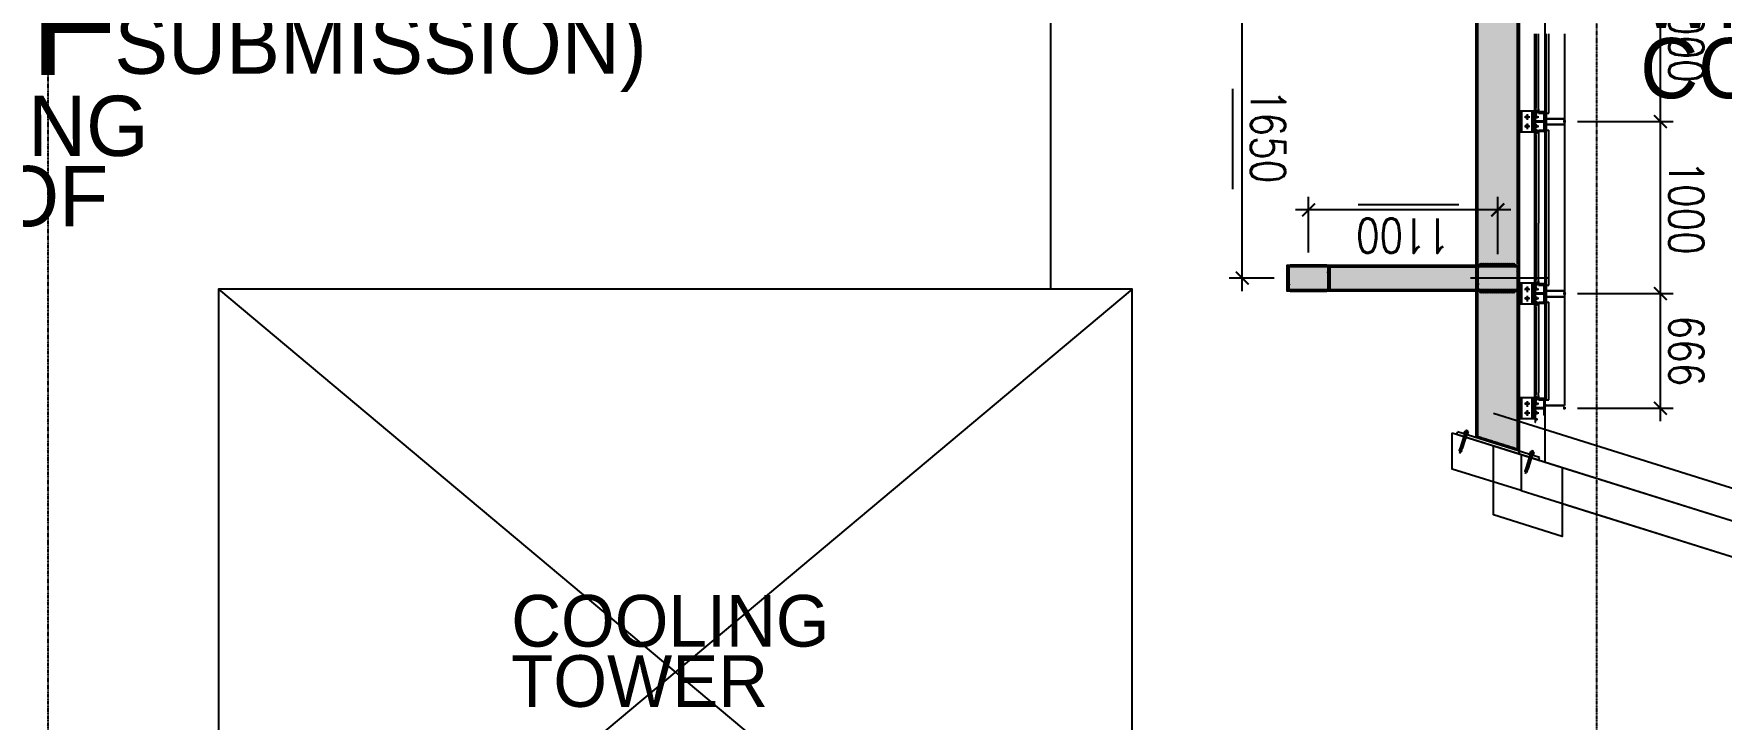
# Model space of a CAD drawing. Header units: millimetres. Extents: x 464 to 50148, y 310 to 56051.
# Drawn here: x 29175 to 38983, y 27210 to 31193 of the extents above; entities that cross this region are included whole.
import ezdxf

# ---------------------------------------------------------------- set-up
doc = ezdxf.new("R2010")
doc.units = ezdxf.units.MM
doc.linetypes.add('DASHDOT', pattern=[1, 0.5, -0.25, 0, -0.25])
doc.layers.get('0').update_dxf_attribs({"color": 8})
doc.layers.get('Defpoints').update_dxf_attribs({"color": 8})
for name, color, linetype in [('COL-10 Rev j', 8, 'Continuous'), ('COL-228 Rev j', 8, 'Continuous'), ('CON', 8, 'Continuous'), ('DIM', 8, 'Continuous'), ('DLN020__', 8, 'DASHDOT'), ('DLN040__', 8, 'Continuous'), ('DLN041__', 8, 'Continuous'), ('DLN220__', 8, 'Continuous'), ('DLN280__', 8, 'Continuous'), ('DLN314__', 8, 'Continuous'), ('DLN324__', 8, 'Continuous'), ('Hardware', 8, 'Continuous'), ('LOUVRE_MULLION', 8, 'Continuous'), ('STEEL', 8, 'Continuous'), ('USER', 8, 'Continuous')]:
    doc.layers.add(name, color=color, linetype=linetype)
doc.styles.add('SIMPLEX', font='SIMPLEX.shx', dxfattribs={"width": 0.8, "bigfont": 'chineset.shx'})
doc.styles.add('SWIS721LT750', font='swissl.ttf')
doc.dimstyles.new('HKDT-70', dxfattribs={"dimscale": 70, "dimtxt": 4, "dimasz": 1.5, "dimexe": 1.5, "dimexo": 1.5, "dimgap": 1, "dimtad": 1, "dimdec": 0, "dimlfac": 1, "dimdsep": 46, "dimtxsty": 'SIMPLEX', "dimblk": 'ARCHTICK', "dimcen": 1, "dimdle": 1.5, "dimclrd": 256, "dimclre": 256, "dimclrt": 256, "dimadec": 1, "dimazin": 3, "dimtfac": 1, "dimtdec": 0, "dimtix": 1, "dimtmove": 2, "dimatfit": 0, "dimfxl": 3, "dimlwd": -1, "dimlwe": -1, "dimarcsym": 0})

# ---------------------------------------------------------------- blocks, each defined once
blk = doc.blocks.new('_ArchTick')
at = {"color": 0, "linetype": 'ByBlock', "const_width": 0.15}
blk.add_lwpolyline([(-0.5, -0.5), (0.5, 0.5)], dxfattribs=at)
blk = doc.blocks.new('*D65')
at = {"layer": 'Defpoints', "color": 0, "linetype": 'ByBlock', "ltscale": 100, "transparency": 16777216}
for p in [(-1.4, 10666.3), (-558.1, 10000.1), (-1.4, 10000.1)]:
    blk.add_point(p, dxfattribs=at)
at = {"layer": 'DIM', "color": 6, "ltscale": 100, "transparency": 16777216}
for p, q in [((-558.1, 10741.3), (-558.1, 9925.1)), ((-76.4, 10666.3), (-633.1, 10666.3)), ((-76.4, 10000.1), (-633.1, 10000.1))]:
    blk.add_line(p, q, dxfattribs=at)
at = {"layer": 'DIM', "color": 6, "linetype": 'ByBlock', "ltscale": 100, "transparency": 16777216, "xscale": 75, "yscale": 75, "zscale": 75}
for p, rotation in [((-558.1, 10666.3), 90), ((-558.1, 10000.1), 270)]:
    blk.add_blockref('_ArchTick', p, dxfattribs=dict(at, rotation=rotation))
at = {"layer": 'DIM', "color": 4, "linetype": 'ByBlock', "ltscale": 100, "transparency": 16777216, "insert": (-708.1, 10333.2), "char_height": 200, "attachment_point": 5, "rotation": 90, "style": 'SIMPLEX'}
blk.add_mtext('666', dxfattribs=at)
blk = doc.blocks.new('250X150X10')
at = {"ltscale": 100}
h = blk.add_hatch(dxfattribs=at)
h.set_pattern_fill('ANSI32', color=256, scale=20, style=0)
h.set_pattern_definition([(45, (0, 0), (-5.30330086, 5.30330086), []), (45, (3.5355, 0), (-5.30330086, 5.30330086), [])])
h.paths.add_polyline_path([(-55896.1, -430690.8), (-55896.1, -430476.8, 0.315789), (-56010.1, -430476.8, 1), (-56046.1, -430476.8), (-56046.1, -430690.8, 0.315789), (-55932.1, -430690.8, 1)])
h.paths.add_polyline_path([(-56028.1, -430698.8), (-55914.1, -430698.8, 0.414214), (-55906.1, -430690.8), (-55906.1, -430476.8, 0.414214), (-55914.1, -430468.8), (-56028.1, -430468.8, 0.414214), (-56036.1, -430476.8), (-56036.1, -430690.8, 0.414214)], flags=16)
for points in [[(-56028.1, -430708.8), (-55914.1, -430708.8, 0.414214), (-55896.1, -430690.8), (-55896.1, -430476.8, 0.414214), (-55914.1, -430458.8), (-56028.1, -430458.8, 0.414214), (-56046.1, -430476.8), (-56046.1, -430690.8, 0.414214)], [(-56028.1, -430698.8), (-55914.1, -430698.8, 0.414214), (-55906.1, -430690.8), (-55906.1, -430476.8, 0.414214), (-55914.1, -430468.8), (-56028.1, -430468.8, 0.414214), (-56036.1, -430476.8), (-56036.1, -430690.8, 0.414214)]]:
    blk.add_lwpolyline(points, format="xyb", close=True)
blk = doc.blocks.new('cp')
at = {"layer": 'USER'}
h = blk.add_hatch(color=256, dxfattribs=at)
h.paths.add_polyline_path([(0, 0), (1, 0, 0.414214), (0, 1)])
h.paths.add_polyline_path([(0, 0), (-1, 0, 0.414214), (0, -1)])
for p, q in [((-2.5, 0), (2.5, 0)), ((0, -2.5), (0, 2.5))]:
    blk.add_line(p, q, dxfattribs=at)
blk.add_circle((0, 0), 1, dxfattribs=at)
blk = doc.blocks.new('hanfeng8')
for centre, start, end in [((-134175.9, -434457.1), 90, 270), ((-134175.9, -434465.1), 150, 270), ((-134175.9, -434473.1), 150, 270), ((-134175.9, -434481.1), 150, 270), ((-134175.9, -434489.1), 150, 270), ((-134175.9, -434497.1), 150, 270), ((-134025.9, -434457.1), 270, 90), ((-134025.9, -434465.1), 270, 30), ((-134025.9, -434473.1), 270, 30), ((-134025.9, -434481.1), 270, 30), ((-134025.9, -434489.1), 270, 30), ((-134025.9, -434497.1), 270, 30), ((-134175.9, -434505.1), 150, 270), ((-134175.9, -434513.1), 150, 270), ((-134175.9, -434521.1), 150, 270), ((-134175.9, -434529.1), 150, 270), ((-134175.9, -434537.1), 150, 270), ((-134175.9, -434545.1), 150, 270), ((-134175.9, -434553.1), 150, 270), ((-134175.9, -434561.1), 150, 270), ((-134175.9, -434569.1), 150, 270), ((-134175.9, -434577.1), 150, 270), ((-134175.9, -434585.1), 150, 270), ((-134175.9, -434593.1), 150, 270), ((-134025.9, -434505.1), 270, 30), ((-134025.9, -434513.1), 270, 30), ((-134025.9, -434521.1), 270, 30), ((-134025.9, -434529.1), 270, 30), ((-134025.9, -434537.1), 270, 30), ((-134025.9, -434545.1), 270, 30), ((-134025.9, -434553.1), 270, 30), ((-134025.9, -434561.1), 270, 30), ((-134025.9, -434569.1), 270, 30), ((-134025.9, -434577.1), 270, 30), ((-134025.9, -434585.1), 270, 30), ((-134025.9, -434593.1), 270, 30), ((-134175.9, -434601.1), 150, 270), ((-134175.9, -434609.1), 150, 270), ((-134175.9, -434617.1), 150, 270), ((-134175.9, -434625.1), 150, 270), ((-134175.9, -434633.1), 150, 270), ((-134175.9, -434641.1), 150, 270), ((-134175.9, -434649.1), 150, 270), ((-134025.9, -434601.1), 270, 30), ((-134025.9, -434609.1), 270, 30), ((-134025.9, -434617.1), 270, 30), ((-134025.9, -434625.1), 270, 30), ((-134025.9, -434633.1), 270, 30), ((-134025.9, -434641.1), 270, 30), ((-134025.9, -434649.1), 270, 30)]:
    blk.add_arc(centre, 8, start, end)
blk = doc.blocks.new('*D67')
at = {"layer": 'Defpoints', "color": 0, "linetype": 'ByBlock', "transparency": 16777216}
for p in [(1612.1, 9910.1), (1612.1, 8260.1), (1872.5, 8260.1)]:
    blk.add_point(p, dxfattribs=at)
at = {"layer": 'DIM', "color": 6, "transparency": 16777216}
for p, q in [((1687.1, 9910.1), (1947.5, 9910.1)), ((1872.5, 9985.1), (1872.5, 8185.1)), ((1687.1, 8260.1), (1947.5, 8260.1))]:
    blk.add_line(p, q, dxfattribs=at)
at = {"layer": 'DIM', "color": 6, "linetype": 'ByBlock', "transparency": 16777216, "xscale": 75, "yscale": 75, "zscale": 75}
for p, rotation in [((1872.5, 9910.1), 90), ((1872.5, 8260.1), 270)]:
    blk.add_blockref('_ArchTick', p, dxfattribs=dict(at, rotation=rotation))
at = {"layer": 'DIM', "color": 4, "linetype": 'ByBlock', "transparency": 16777216, "insert": (1722.5, 9085.1), "char_height": 200, "attachment_point": 5, "rotation": 90, "style": 'SIMPLEX'}
blk.add_mtext('1650', dxfattribs=at)
blk = doc.blocks.new('*D73')
at = {"layer": 'Defpoints', "color": 0, "linetype": 'ByBlock', "ltscale": 100, "transparency": 16777216}
for p in [(-1.4, 10000.1), (-558.1, 9000.1), (-1.4, 9000.1)]:
    blk.add_point(p, dxfattribs=at)
at = {"layer": 'DIM', "color": 6, "ltscale": 100, "transparency": 16777216}
for p, q in [((-558.1, 10075.1), (-558.1, 8925.1)), ((-76.4, 10000.1), (-633.1, 10000.1)), ((-76.4, 9000.1), (-633.1, 9000.1))]:
    blk.add_line(p, q, dxfattribs=at)
at = {"layer": 'DIM', "color": 6, "linetype": 'ByBlock', "ltscale": 100, "transparency": 16777216, "xscale": 75, "yscale": 75, "zscale": 75}
for p, rotation in [((-558.1, 10000.1), 90), ((-558.1, 9000.1), 270)]:
    blk.add_blockref('_ArchTick', p, dxfattribs=dict(at, rotation=rotation))
at = {"layer": 'DIM', "color": 4, "linetype": 'ByBlock', "ltscale": 100, "transparency": 16777216, "insert": (-708.1, 9500.1), "char_height": 200, "attachment_point": 5, "rotation": 90, "style": 'SIMPLEX'}
blk.add_mtext('1000', dxfattribs=at)
blk = doc.blocks.new('*D74')
at = {"layer": 'Defpoints', "color": 0, "linetype": 'ByBlock', "ltscale": 100, "transparency": 16777216}
for p in [(-1.4, 9000.1), (-558.1, 8000.1), (-1.4, 8000.1)]:
    blk.add_point(p, dxfattribs=at)
at = {"layer": 'DIM', "color": 6, "ltscale": 100, "transparency": 16777216}
for p, q in [((-558.1, 9075.1), (-558.1, 7925.1)), ((-76.4, 9000.1), (-633.1, 9000.1)), ((-76.4, 8000.1), (-633.1, 8000.1))]:
    blk.add_line(p, q, dxfattribs=at)
at = {"layer": 'DIM', "color": 6, "linetype": 'ByBlock', "ltscale": 100, "transparency": 16777216, "xscale": 75, "yscale": 75, "zscale": 75}
for p, rotation in [((-558.1, 9000.1), 90), ((-558.1, 8000.1), 270)]:
    blk.add_blockref('_ArchTick', p, dxfattribs=dict(at, rotation=rotation))
at = {"layer": 'DIM', "color": 4, "linetype": 'ByBlock', "ltscale": 100, "transparency": 16777216, "insert": (-708.1, 8500.1), "char_height": 200, "attachment_point": 5, "rotation": 90, "style": 'SIMPLEX'}
blk.add_mtext('1000', dxfattribs=at)
blk = doc.blocks.new('M12×125膨胀螺栓组件')
at = {"ltscale": 2.880968}
blk.add_line((-115.7, 0), (28.4, 0), dxfattribs=at)
for p, q in [((-102, -5.4), (-102, 5.4)), ((-100.9, 6.4), (-84, 5)), ((-84, 2.2), (-84, 6.4)), ((-84, 6.4), (-79.1, 6)), ((-84, 6), (-84, 5)), ((-84, 2.2), (-69, 1)), ((-79.1, 6), (0, 6)), ((-69, 1), (-54, 1)), ((-54, -1), (-54, 1)), ((0, 17.5), (0, -17.5)), ((3, 17.5), (0, 17.5)), ((3, -17.5), (3, 17.5)), ((3, -9.9), (3, 9.9)), ((3, 9.9), (5.5, 9.9)), ((3, 0), (5.5, 1.2)), ((3, -1.2), (5.5, 0)), ((5.5, 9.9), (5.5, -9.9)), ((5.5, 7.4), (5.5, -7.4)), ((6.7, 9.9), (16.5, 9.9)), ((6.7, 5), (16.5, 5)), ((17.7, 7.4), (17.7, -7.4)), ((17.7, 7.4), (17.7, -7.4)), ((17.8, 6), (17.7, 5.8)), ((17.8, 6), (18.9, -6)), ((17.8, 6), (18.9, 4.2)), ((19.8, 6), (18.9, 4.2)), ((18.9, 4.2), (19.1, 2.6)), ((19.8, 6), (21, -6)), ((19.8, 6), (21, 4.2)), ((21.7, 5.6), (21, 4.2)), ((21, 4.2), (21.1, 2.6)), ((21.7, 5.6), (23, 4.2)), ((21.9, 5.3), (22.8, -4.4)), ((23, 4.2), (23, -4.3)), ((-100.9, -6.4), (-84, -5)), ((-84, -2.3), (-69, -1)), ((-84, -2.3), (-84, -6.4)), ((-84, -6), (-84, -5)), ((-84, -6), (-84, -5)), ((-84, -6.4), (-79.1, -6)), ((-79.1, -6), (0, -6)), ((-69, -1), (-54, -1)), ((0, -17.5), (3, -17.5)), ((5.5, -9.9), (3, -9.9)), ((6.7, -5), (16.5, -5)), ((6.7, -9.9), (16.5, -9.9)), ((17.7, -3.1), (17.8, -4.3)), ((17.8, -4.3), (17.7, -4.5)), ((17.8, -4.3), (18.9, -6)), ((19.8, -4.3), (18.9, -6)), ((19.7, -2.6), (19.8, -4.3)), ((19.8, -4.3), (21, -6)), ((21.9, -4.3), (21, -6)), ((21.7, -2.6), (21.9, -4.3)), ((21.9, -4.3), (22.3, -4.9)), ((22.3, -4.9), (23, -4.3))]:
    blk.add_line(p, q)
at = {"ltscale": 0.932065}
blk.add_line((2.6, 0), (6, 0), dxfattribs=at)
at = {"ltscale": 0.1}
blk.add_line((2.9, 0), (18.6, 0), dxfattribs=at)
for centre, radius, start, end in [((-101, 5.4), 1, 85.23636, 180), ((8.7, 7.4), 3.24, 130, 230), ((16.7, 0), 11.2, 153.75146, 206.24854), ((14.5, 7.4), 3.24, 310, 50), ((6.5, 0), 11.2, 333.75146, 26.24854), ((-101, -5.4), 1, 180, 274.76364), ((8.7, -7.4), 3.24, 130, 230), ((14.5, -7.4), 3.24, 310, 50)]:
    blk.add_arc(centre, radius, start, end)
blk = doc.blocks.new('maijian')
at = {"layer": 'STEEL'}
for p, q in [((-117785.4, -422688.6), (-117724.5, -422192.3)), ((-117769.5, -422690.6), (-117708.6, -422194.3)), ((-117708.6, -422194.3), (-117724.5, -422192.3)), ((-117769.5, -422690.6), (-117785.4, -422688.6))]:
    blk.add_line(p, q, dxfattribs=at)
at = {"layer": 'Hardware'}
for p, rotation in [((-117730.6, -422242), 173.0073210223349), ((-117779.3, -422639), 173.0073210223362)]:
    blk.add_blockref('M12×125膨胀螺栓组件', p, dxfattribs=dict(at, rotation=rotation))
blk = doc.blocks.new('*D83')
at = {"layer": 'Defpoints', "color": 0, "linetype": 'ByBlock', "transparency": 16777216}
for p in [(387.1, 9845.1), (1487.1, 9835.1), (1487.1, 9513.4)]:
    blk.add_point(p, dxfattribs=at)
at = {"layer": 'DIM', "color": 6, "transparency": 16777216}
for p, q in [((387.1, 9770.1), (387.1, 9438.4)), ((1487.1, 9760.1), (1487.1, 9438.4)), ((312.1, 9513.4), (1562.1, 9513.4))]:
    blk.add_line(p, q, dxfattribs=at)
at = {"layer": 'DIM', "color": 6, "linetype": 'ByBlock', "transparency": 16777216, "xscale": 75, "yscale": 75, "zscale": 75, "rotation": 180}
blk.add_blockref('_ArchTick', (387.1, 9513.4), dxfattribs=at)
at = {"layer": 'DIM', "color": 6, "linetype": 'ByBlock', "transparency": 16777216, "xscale": 75, "yscale": 75, "zscale": 75}
blk.add_blockref('_ArchTick', (1487.1, 9513.4), dxfattribs=at)
at = {"layer": 'DIM', "color": 4, "linetype": 'ByBlock', "transparency": 16777216, "insert": (937.1, 9663.4), "char_height": 200, "attachment_point": 5, "style": 'SIMPLEX'}
blk.add_mtext('1100', dxfattribs=at)
blk = doc.blocks.new('A$C7E8B1C4A')
for p, q in [((262.1, 10915.4), (262.1, 9960)), ((512.1, 10836.9), (512.1, 9970)), ((262.1, 10726.3), (262.1, 10606.3)), ((262.1, 10060.1), (262.1, 9940.1)), ((96.1, 9910.1), (545.1, 9910.1)), ((262.1, 9840.1), (262.1, 8310.1)), ((512.1, 9850.1), (512.1, 8320.1)), ((262.1, 9060.1), (262.1, 8940.1))]:
    blk.add_line(p, q)
at = {"layer": 'CON'}
blk.add_line((262.1, 10915.4), (262.1, 10932.1), dxfattribs=at)
blk.add_lwpolyline([(1362.1, 9985.1), (1362.1, 9835.1), (512.1, 9835.1), (512.1, 9985.1)], close=True, dxfattribs=at)
for centre, end in [((275.5, 10911.2), 282.58203), ((283.1, 10908.8), 282.58203), ((290.7, 10906.4), 282.58203), ((298.4, 10904), 282.58203), ((306, 10901.6), 282.58203), ((313.6, 10899.2), 282.58203), ((321.3, 10896.8), 282.58203), ((328.9, 10894.4), 282.58203), ((336.5, 10892), 282.58203), ((344.2, 10889.6), 282.58203), ((351.8, 10887.2), 282.58203), ((359.4, 10884.8), 282.58203), ((367.1, 10882.4), 282.58203), ((374.7, 10880), 282.58203), ((382.3, 10877.6), 282.58203), ((390, 10875.2), 282.58203), ((397.6, 10872.9), 282.58203), ((405.2, 10870.5), 282.58203), ((412.9, 10868.1), 282.58203), ((420.5, 10865.7), 282.58203), ((428.1, 10863.3), 282.58203), ((435.8, 10860.9), 282.58203), ((443.4, 10858.5), 282.58203), ((451, 10856.1), 282.58203), ((458.7, 10853.7), 282.58203), ((466.3, 10851.3), 282.58203), ((473.9, 10848.9), 282.58203), ((481.6, 10846.5), 282.58203), ((489.2, 10844.1), 282.58203), ((496.8, 10841.7), 282.58203), ((504.5, 10839.3), 342.58203)]:
    blk.add_arc(centre, 8, 162.58203, end, dxfattribs=at)
at = {"layer": 'LOUVRE_MULLION'}
for p, q in [((272.1, 10912.2), (272.1, 9973.2)), ((502.1, 10840.1), (502.1, 9983.2)), ((190.9, 10693.2), (149.4, 10693.2)), ((157.3, 10696.2), (156.8, 10695.7)), ((160.6, 10695.7), (156.8, 10695.7)), ((156.8, 10695.7), (156.8, 10690.7)), ((157.3, 10696.2), (157.3, 10690.2)), ((160.6, 10696.2), (157.3, 10696.2)), ((160.6, 10689.1), (160.6, 10697.3)), ((160.9, 10698.7), (164.3, 10698.7)), ((164.3, 10696), (160.9, 10696)), ((166.6, 10700.7), (164.6, 10700.7)), ((164.6, 10700.7), (164.6, 10685.8)), ((166.6, 10683.7), (166.6, 10702.8)), ((166.6, 10702.8), (168.6, 10702.8)), ((168.6, 10702.8), (168.6, 10683.7)), ((168.6, 10702.8), (168.6, 10683.7)), ((262.1, 10726.3), (172.1, 10726.3)), ((172.1, 10726.3), (172.1, 10606.3)), ((178.1, 10726.3), (178.1, 10606.3)), ((178.1, 10683.7), (178.1, 10702.8)), ((180.2, 10702.8), (178.1, 10702.8)), ((180.2, 10702.8), (180.2, 10683.7)), ((183.9, 10698.7), (180.2, 10698.7)), ((183.9, 10696), (180.2, 10696)), ((184.2, 10697.4), (184.2, 10689.1)), ((187.1, 10726.3), (187.1, 10606.3)), ((230.9, 10693.2), (201, 10693.2)), ((217.1, 10678), (217.1, 10711)), ((247.1, 10726.3), (247.1, 10606.3)), ((256.1, 10726.3), (256.1, 10606.3)), ((-1.4, 9589.6), (-1.4, 10650.3)), ((106.1, 10650.3), (-1.4, 10650.3)), ((106.1, 10648.8), (-1.4, 10648.8)), ((90.6, 10616.9), (90.6, 10575.5)), ((151.1, 10616.9), (90.6, 10616.9)), ((106.1, 10616.9), (106.1, 10575.5)), ((190.9, 10639.3), (149.4, 10639.3)), ((151.1, 10594.8), (151.1, 10616.9)), ((151.1, 10594.8), (151.1, 10575.5)), ((160.6, 10690.7), (156.8, 10690.7)), ((156.8, 10690.7), (157.3, 10690.2)), ((156.8, 10641.8), (157.3, 10642.3)), ((156.8, 10636.8), (156.8, 10641.8)), ((160.6, 10641.8), (156.8, 10641.8)), ((160.6, 10636.8), (156.8, 10636.8)), ((157.3, 10636.3), (156.8, 10636.8)), ((160.6, 10690.2), (157.3, 10690.2)), ((157.3, 10636.3), (157.3, 10642.3)), ((160.6, 10642.3), (157.3, 10642.3)), ((160.6, 10636.3), (157.3, 10636.3)), ((160.6, 10643.5), (160.6, 10635.2)), ((164.3, 10690.5), (160.9, 10690.5)), ((160.9, 10687.7), (164.3, 10687.7)), ((160.9, 10644.8), (164.3, 10644.8)), ((164.3, 10642.1), (160.9, 10642.1)), ((164.3, 10636.5), (160.9, 10636.5)), ((160.9, 10633.8), (164.3, 10633.8)), ((166.6, 10685.8), (164.6, 10685.8)), ((164.6, 10631.8), (164.6, 10646.8)), ((166.6, 10646.8), (164.6, 10646.8)), ((166.6, 10631.8), (164.6, 10631.8)), ((166.6, 10683.7), (168.6, 10683.7)), ((166.6, 10648.9), (166.6, 10629.8)), ((166.6, 10648.9), (168.6, 10648.9)), ((166.6, 10629.8), (168.6, 10629.8)), ((168.6, 10629.8), (168.6, 10648.9)), ((168.6, 10629.8), (168.6, 10648.9)), ((172.1, 10606.3), (172.1, 10575.5)), ((172.1, 10606.3), (262.1, 10606.3)), ((180.2, 10683.7), (178.1, 10683.7)), ((178.1, 10648.9), (178.1, 10629.8)), ((180.2, 10648.9), (178.1, 10648.9)), ((180.2, 10629.8), (178.1, 10629.8)), ((183.9, 10690.5), (180.2, 10690.5)), ((183.9, 10687.7), (180.2, 10687.7)), ((180.2, 10629.8), (180.2, 10648.9)), ((183.9, 10644.8), (180.2, 10644.8)), ((183.9, 10642.1), (180.2, 10642.1)), ((183.9, 10636.5), (180.2, 10636.5)), ((183.9, 10633.8), (180.2, 10633.8)), ((184.2, 10635.2), (184.2, 10643.4)), ((230.9, 10639.3), (201, 10639.3)), ((217.1, 10624.1), (217.1, 10657.1)), ((90.6, 10575.5), (90.6, 10049.5)), ((106.1, 10575.5), (106.1, 10049.5)), ((151.1, 10049.5), (151.1, 10575.5)), ((163.1, 10590.3), (163.1, 10575.5)), ((163.1, 10575.5), (163.1, 10074.7)), ((170.5, 10587.3), (170.5, 10575.5)), ((170.5, 10575.5), (170.5, 9589.6)), ((172.1, 10575.5), (172.1, 9589.6)), ((106.1, 10017.7), (-1.4, 10017.7)), ((106.1, 10016.1), (-1.4, 10016.1)), ((151.1, 10049.5), (90.6, 10049.5)), ((106.1, 9950.7), (106.1, 10049.5)), ((190.9, 10027.1), (149.4, 10027.1)), ((157.3, 10030.1), (156.8, 10029.6)), ((160.6, 10029.6), (156.8, 10029.6)), ((156.8, 10029.6), (156.8, 10024.6)), ((160.6, 10024.6), (156.8, 10024.6)), ((156.8, 10024.6), (157.3, 10024.1)), ((157.3, 10030.1), (157.3, 10024.1)), ((160.6, 10030.1), (157.3, 10030.1)), ((160.6, 10024.1), (157.3, 10024.1)), ((160.6, 10022.9), (160.6, 10031.2)), ((160.9, 10032.6), (164.3, 10032.6)), ((164.3, 10029.9), (160.9, 10029.9)), ((164.3, 10024.3), (160.9, 10024.3)), ((160.9, 10021.6), (164.3, 10021.6)), ((166.6, 10034.6), (164.6, 10034.6)), ((164.6, 10034.6), (164.6, 10019.6)), ((166.6, 10019.6), (164.6, 10019.6)), ((166.6, 10017.6), (166.6, 10036.6)), ((166.6, 10036.6), (168.6, 10036.6)), ((166.6, 10017.6), (168.6, 10017.6)), ((168.6, 10036.6), (168.6, 10017.6)), ((168.6, 10036.6), (168.6, 10017.6)), ((262.1, 10060.1), (172.1, 10060.1)), ((172.1, 10060.1), (172.1, 9940.1)), ((178.1, 10060.1), (178.1, 9940.1)), ((178.1, 10017.6), (178.1, 10036.6)), ((180.2, 10036.6), (178.1, 10036.6)), ((180.2, 10017.6), (178.1, 10017.6)), ((180.2, 10036.6), (180.2, 10017.6)), ((183.9, 10032.6), (180.2, 10032.6)), ((183.9, 10029.9), (180.2, 10029.9)), ((183.9, 10024.3), (180.2, 10024.3)), ((183.9, 10021.6), (180.2, 10021.6)), ((184.2, 10031.3), (184.2, 10023)), ((187.1, 10060.1), (187.1, 9940.1)), ((230.9, 10027.1), (201, 10027.1)), ((217.1, 10011.9), (217.1, 10044.9)), ((247.1, 10060.1), (247.1, 9940.1)), ((256.1, 10060.1), (256.1, 9940.1)), ((106.1, 9984.1), (-1.4, 9984.1)), ((106.1, 9982.6), (-1.4, 9982.6)), ((90.6, 9950.7), (90.6, 9589.6)), ((151.1, 9950.7), (90.6, 9950.7)), ((106.1, 9950.7), (106.1, 9589.6)), ((190.9, 9973.2), (149.4, 9973.2)), ((151.1, 9928.6), (151.1, 9950.7)), ((151.1, 9928.6), (151.1, 9589.6)), ((156.8, 9975.7), (157.3, 9976.2)), ((156.8, 9970.7), (156.8, 9975.7)), ((160.6, 9975.7), (156.8, 9975.7)), ((160.6, 9970.7), (156.8, 9970.7)), ((157.3, 9970.2), (156.8, 9970.7)), ((157.3, 9970.2), (157.3, 9976.2)), ((160.6, 9976.2), (157.3, 9976.2)), ((160.6, 9970.2), (157.3, 9970.2)), ((160.6, 9977.3), (160.6, 9969.1)), ((160.9, 9978.7), (164.3, 9978.7)), ((164.3, 9975.9), (160.9, 9975.9)), ((164.3, 9970.4), (160.9, 9970.4)), ((160.9, 9967.7), (164.3, 9967.7)), ((163.1, 9924.2), (163.1, 9589.6)), ((164.6, 9965.7), (164.6, 9980.6)), ((166.6, 9980.6), (164.6, 9980.6)), ((166.6, 9965.7), (164.6, 9965.7)), ((166.6, 9982.7), (166.6, 9963.6)), ((166.6, 9982.7), (168.6, 9982.7)), ((166.6, 9963.6), (168.6, 9963.6)), ((168.6, 9963.6), (168.6, 9982.7)), ((168.6, 9963.6), (168.6, 9982.7)), ((172.1, 9940.1), (262.1, 9940.1)), ((178.1, 9982.7), (178.1, 9963.6)), ((180.2, 9982.7), (178.1, 9982.7)), ((180.2, 9963.6), (178.1, 9963.6)), ((180.2, 9963.6), (180.2, 9982.7)), ((183.9, 9978.7), (180.2, 9978.7)), ((183.9, 9975.9), (180.2, 9975.9)), ((183.9, 9970.4), (180.2, 9970.4)), ((183.9, 9967.7), (180.2, 9967.7)), ((184.2, 9969), (184.2, 9977.3)), ((230.9, 9973.2), (201, 9973.2)), ((217.1, 9958), (217.1, 9990.9)), ((272.1, 9827), (272.1, 8323.3)), ((502.1, 9837), (502.1, 8333.3)), ((-1.4, 8489.8), (-1.4, 9589.6)), ((90.6, 9589.6), (90.6, 9049.5)), ((106.1, 9589.6), (106.1, 9049.5)), ((151.1, 9049.5), (151.1, 9589.6)), ((163.1, 9589.6), (163.1, 9074.7)), ((170.5, 9589.6), (170.5, 8489.8)), ((172.1, 9589.6), (172.1, 8489.8)), ((151.1, 9049.5), (90.6, 9049.5)), ((106.1, 8950.7), (106.1, 9049.5)), ((190.9, 9027.1), (149.4, 9027.1)), ((157.3, 9030.1), (156.8, 9029.6)), ((160.6, 9029.6), (156.8, 9029.6)), ((156.8, 9029.6), (156.8, 9024.6)), ((160.6, 9024.6), (156.8, 9024.6)), ((156.8, 9024.6), (157.3, 9024.1)), ((157.3, 9030.1), (157.3, 9024.1)), ((160.6, 9030.1), (157.3, 9030.1)), ((160.6, 9024.1), (157.3, 9024.1)), ((160.6, 9022.9), (160.6, 9031.2)), ((160.9, 9032.6), (164.3, 9032.6)), ((164.3, 9029.9), (160.9, 9029.9)), ((164.3, 9024.3), (160.9, 9024.3)), ((166.6, 9034.6), (164.6, 9034.6)), ((164.6, 9034.6), (164.6, 9019.6)), ((166.6, 9017.6), (166.6, 9036.6)), ((166.6, 9036.6), (168.6, 9036.6)), ((168.6, 9036.6), (168.6, 9017.6)), ((168.6, 9036.6), (168.6, 9017.6)), ((262.1, 9060.1), (172.1, 9060.1)), ((172.1, 9060.1), (172.1, 8940.1)), ((178.1, 9060.1), (178.1, 8940.1)), ((178.1, 9017.6), (178.1, 9036.6)), ((180.2, 9036.6), (178.1, 9036.6)), ((180.2, 9036.6), (180.2, 9017.6)), ((183.9, 9032.6), (180.2, 9032.6)), ((183.9, 9029.9), (180.2, 9029.9)), ((183.9, 9024.3), (180.2, 9024.3)), ((184.2, 9031.3), (184.2, 9023)), ((187.1, 9060.1), (187.1, 8940.1)), ((230.9, 9027.1), (201, 9027.1)), ((217.1, 9011.9), (217.1, 9044.9)), ((247.1, 9060.1), (247.1, 8940.1)), ((256.1, 9060.1), (256.1, 8940.1)), ((106.1, 9017.7), (-1.4, 9017.7)), ((106.1, 9016.1), (-1.4, 9016.1)), ((106.1, 8984.1), (-1.4, 8984.1)), ((106.1, 8982.6), (-1.4, 8982.6)), ((90.6, 8950.7), (90.6, 8489.8)), ((151.1, 8950.7), (90.6, 8950.7)), ((106.1, 8950.7), (106.1, 8489.8)), ((190.9, 8973.2), (149.4, 8973.2)), ((151.1, 8928.6), (151.1, 8950.7)), ((151.1, 8928.6), (151.1, 8489.8)), ((156.8, 8975.7), (157.3, 8976.2)), ((156.8, 8970.7), (156.8, 8975.7)), ((160.6, 8975.7), (156.8, 8975.7)), ((160.6, 8970.7), (156.8, 8970.7)), ((157.3, 8970.2), (156.8, 8970.7)), ((157.3, 8970.2), (157.3, 8976.2)), ((160.6, 8976.2), (157.3, 8976.2)), ((160.6, 8970.2), (157.3, 8970.2)), ((160.6, 8977.3), (160.6, 8969.1)), ((160.9, 9021.6), (164.3, 9021.6)), ((160.9, 8978.7), (164.3, 8978.7)), ((164.3, 8975.9), (160.9, 8975.9)), ((164.3, 8970.4), (160.9, 8970.4)), ((160.9, 8967.7), (164.3, 8967.7)), ((166.6, 9019.6), (164.6, 9019.6)), ((164.6, 8965.7), (164.6, 8980.6)), ((166.6, 8980.6), (164.6, 8980.6)), ((166.6, 8965.7), (164.6, 8965.7)), ((166.6, 9017.6), (168.6, 9017.6)), ((166.6, 8982.7), (166.6, 8963.6)), ((166.6, 8982.7), (168.6, 8982.7)), ((166.6, 8963.6), (168.6, 8963.6)), ((168.6, 8963.6), (168.6, 8982.7)), ((168.6, 8963.6), (168.6, 8982.7)), ((172.1, 8940.1), (262.1, 8940.1)), ((180.2, 9017.6), (178.1, 9017.6)), ((178.1, 8982.7), (178.1, 8963.6)), ((180.2, 8982.7), (178.1, 8982.7)), ((180.2, 8963.6), (178.1, 8963.6)), ((183.9, 9021.6), (180.2, 9021.6)), ((180.2, 8963.6), (180.2, 8982.7)), ((183.9, 8978.7), (180.2, 8978.7)), ((183.9, 8975.9), (180.2, 8975.9)), ((183.9, 8970.4), (180.2, 8970.4)), ((183.9, 8967.7), (180.2, 8967.7)), ((184.2, 8969), (184.2, 8977.3)), ((230.9, 8973.2), (201, 8973.2)), ((217.1, 8958), (217.1, 8990.9)), ((163.1, 8924.2), (163.1, 8489.8))]:
    blk.add_line(p, q, dxfattribs=at)
for points in [[(117, 10704.3), (117, 10628.3, 0.414214), (118, 10627.3), (118, 10627.3, 0.414214), (119, 10628.3), (119, 10663.8, -0.414214), (119.5, 10664.3), (168, 10664.3, -0.414214), (168.5, 10663.8), (168.5, 10603.3), (159.5, 10603.3, 0.414214), (158.5, 10602.3), (158.5, 10602.3, 0.414214), (159.5, 10601.3), (168.5, 10601.3), (168.5, 10587.3, 0.414214), (169.5, 10586.3), (169.5, 10586.3, 0.414214), (170.5, 10587.3), (170.5, 10745.3, 0.414214), (169.5, 10746.3), (169.5, 10746.3, 0.414214), (168.5, 10745.3), (168.5, 10731.3), (159.5, 10731.3, 0.414214), (158.5, 10730.3), (158.5, 10730.3, 0.414214), (159.5, 10729.3), (168.5, 10729.3), (168.5, 10668.8, -0.414214), (168, 10668.3), (119.5, 10668.3, -0.414214), (119, 10668.8), (119, 10704.3, 0.414214), (118, 10705.3), (118, 10705.3, 0.414214)], [(117, 10038.1), (117, 9962.1, 0.414214), (118, 9961.1), (118, 9961.1, 0.414214), (119, 9962.1), (119, 9997.6, -0.414214), (119.5, 9998.1), (168, 9998.1, -0.414214), (168.5, 9997.6), (168.5, 9937.1), (159.5, 9937.1, 0.414214), (158.5, 9936.1), (158.5, 9936.1, 0.414214), (159.5, 9935.1), (168.5, 9935.1), (168.5, 9921.1, 0.414214), (169.5, 9920.1), (169.5, 9920.1, 0.414214), (170.5, 9921.1), (170.5, 10079.1, 0.414214), (169.5, 10080.1), (169.5, 10080.1, 0.414214), (168.5, 10079.1), (168.5, 10065.1), (159.5, 10065.1, 0.414214), (158.5, 10064.1), (158.5, 10064.1, 0.414214), (159.5, 10063.1), (168.5, 10063.1), (168.5, 10002.6, -0.414214), (168, 10002.1), (119.5, 10002.1, -0.414214), (119, 10002.6), (119, 10038.1, 0.414214), (118, 10039.1), (118, 10039.1, 0.414214)], [(117, 9038.1), (117, 8962.1, 0.414214), (118, 8961.1), (118, 8961.1, 0.414214), (119, 8962.1), (119, 8997.6, -0.414214), (119.5, 8998.1), (168, 8998.1, -0.414214), (168.5, 8997.6), (168.5, 8937.1), (159.5, 8937.1, 0.414214), (158.5, 8936.1), (158.5, 8936.1, 0.414214), (159.5, 8935.1), (168.5, 8935.1), (168.5, 8921.1, 0.414214), (169.5, 8920.1), (169.5, 8920.1, 0.414214), (170.5, 8921.1), (170.5, 9079.1, 0.414214), (169.5, 9080.1), (169.5, 9080.1, 0.414214), (168.5, 9079.1), (168.5, 9065.1), (159.5, 9065.1, 0.414214), (158.5, 9064.1), (158.5, 9064.1, 0.414214), (159.5, 9063.1), (168.5, 9063.1), (168.5, 9002.6, -0.414214), (168, 9002.1), (119.5, 9002.1, -0.414214), (119, 9002.6), (119, 9038.1, 0.414214), (118, 9039.1), (118, 9039.1, 0.414214)]]:
    blk.add_lwpolyline(points, format="xyb", close=True, dxfattribs=at)
for points in [[(217.1, 10699.7), (222.7, 10696.5), (222.7, 10690), (217.1, 10686.8), (211.5, 10690), (211.5, 10696.5)], [(217.1, 10645.8), (222.7, 10642.6), (222.7, 10636.1), (217.1, 10632.8), (211.5, 10636.1), (211.5, 10642.6)], [(217.1, 10033.6), (222.7, 10030.3), (222.7, 10023.9), (217.1, 10020.6), (211.5, 10023.9), (211.5, 10030.3)], [(217.1, 9979.7), (222.7, 9976.4), (222.7, 9969.9), (217.1, 9966.7), (211.5, 9969.9), (211.5, 9976.4)], [(217.1, 9033.6), (222.7, 9030.3), (222.7, 9023.9), (217.1, 9020.6), (211.5, 9023.9), (211.5, 9030.3)], [(217.1, 8979.7), (222.7, 8976.4), (222.7, 8969.9), (217.1, 8966.7), (211.5, 8969.9), (211.5, 8976.4)]]:
    blk.add_lwpolyline(points, close=True, dxfattribs=at)
for points in [[(106.1, 10648.8), (114, 10648.8, -0.414214), (115.5, 10647.3), (115.5, 10612.3, 0.414214), (118.5, 10609.3), (161.1, 10609.3, 0.414214), (164.1, 10612.3), (164.1, 10620.8), (162.6, 10620.8), (162.6, 10612.3, -0.414214), (161.1, 10610.8), (118.5, 10610.8, -0.414214), (117, 10612.3), (117, 10647.3, 0.414214), (114, 10650.3), (106.1, 10650.3)], [(106.1, 10017.7), (114, 10017.7, 0.414214), (115.5, 10019.2), (115.5, 10054.1, -0.414214), (118.5, 10057.1), (161.1, 10057.1, -0.414214), (164.1, 10054.1), (164.1, 10045.6), (162.6, 10045.6), (162.6, 10054.1, 0.414214), (161.1, 10055.6), (118.5, 10055.6, 0.414214), (117, 10054.1), (117, 10019.1, -0.414214), (114, 10016.1), (106.1, 10016.1)], [(106.1, 9982.6), (114, 9982.6, -0.414214), (115.5, 9981.1), (115.5, 9946.1, 0.414214), (118.5, 9943.1), (161.1, 9943.1, 0.414214), (164.1, 9946.1), (164.1, 9954.6), (162.6, 9954.6), (162.6, 9946.2, -0.414214), (161.1, 9944.7), (118.5, 9944.7, -0.414214), (117, 9946.2), (117, 9981.1, 0.414214), (114, 9984.1), (106.1, 9984.1)], [(106.1, 9017.7), (114, 9017.7, 0.414214), (115.5, 9019.2), (115.5, 9054.1, -0.414214), (118.5, 9057.1), (161.1, 9057.1, -0.414214), (164.1, 9054.1), (164.1, 9045.6), (162.6, 9045.6), (162.6, 9054.1, 0.414214), (161.1, 9055.6), (118.5, 9055.6, 0.414214), (117, 9054.1), (117, 9019.1, -0.414214), (114, 9016.1), (106.1, 9016.1)], [(106.1, 8982.6), (114, 8982.6, -0.414214), (115.5, 8981.1), (115.5, 8946.1, 0.414214), (118.5, 8943.1), (161.1, 8943.1, 0.414214), (164.1, 8946.1), (164.1, 8954.6), (162.6, 8954.6), (162.6, 8946.2, -0.414214), (161.1, 8944.7), (118.5, 8944.7, -0.414214), (117, 8946.2), (117, 8981.1, 0.414214), (114, 8984.1), (106.1, 8984.1)]]:
    blk.add_lwpolyline(points, format="xyb", dxfattribs=at)
for points in [[(1362.1, 9975.1), (512.1, 9975.1)], [(1362.1, 9845.1), (512.1, 9845.1)]]:
    blk.add_lwpolyline(points, dxfattribs=at)
for centre, radius in [((217.1, 10693.2), 7.2), ((217.1, 10693.2), 6.48), ((217.1, 10693.2), 2.88), ((217.1, 10639.3), 7.2), ((217.1, 10639.3), 6.48), ((217.1, 10639.3), 2.88), ((217.1, 10027.1), 7.2), ((217.1, 10027.1), 6.48), ((217.1, 10027.1), 2.88), ((217.1, 9973.2), 7.2), ((217.1, 9973.2), 6.48), ((217.1, 9973.2), 2.88), ((217.1, 9027.1), 7.2), ((217.1, 9027.1), 6.48), ((217.1, 9027.1), 2.88), ((217.1, 8973.2), 7.2), ((217.1, 8973.2), 6.48), ((217.1, 8973.2), 2.88)]:
    blk.add_circle(centre, radius, dxfattribs=at)
for centre, radius, start, end in [((163.5, 10697.4), 2.87, 151.54478, 208.2963), ((171.5, 10693.2), 10.9, 165.33192, 194.66692), ((161.7, 10697.4), 2.87, 331.701, 28.45253), ((153.7, 10693.2), 10.9, 345.33194, 14.66694), ((181.4, 10697.4), 2.87, 331.701, 28.45253), ((173.3, 10693.2), 10.9, 345.33192, 14.66692), ((217.1, 10693.2), 3.6, 232.61635, 217.88824), ((163.5, 10689.1), 2.87, 151.701, 208.45252), ((163.5, 10643.5), 2.87, 151.54748, 208.299), ((171.5, 10639.3), 10.9, 165.33308, 194.66808), ((163.5, 10635.2), 2.87, 151.7037, 208.45522), ((161.7, 10689.1), 2.87, 331.54478, 28.2963), ((161.7, 10643.5), 2.87, 331.7037, 28.45522), ((153.7, 10639.3), 10.9, 345.33306, 14.66806), ((161.7, 10635.2), 2.87, 331.54747, 28.299), ((181.4, 10689.1), 2.87, 331.54478, 28.2963), ((181.4, 10643.5), 2.87, 331.7037, 28.45522), ((173.3, 10639.3), 10.9, 345.33308, 14.66808), ((181.4, 10635.2), 2.87, 331.54747, 28.299), ((217.1, 10639.3), 3.6, 232.61635, 217.88824), ((163.5, 10031.2), 2.87, 151.54478, 208.2963), ((171.5, 10027.1), 10.9, 165.33192, 194.66692), ((163.5, 10023), 2.87, 151.701, 208.45252), ((161.7, 10031.2), 2.87, 331.701, 28.45253), ((153.7, 10027.1), 10.9, 345.33194, 14.66694), ((161.7, 10023), 2.87, 331.54478, 28.2963), ((181.4, 10031.2), 2.87, 331.701, 28.45253), ((173.3, 10027.1), 10.9, 345.33192, 14.66692), ((181.4, 10023), 2.87, 331.54478, 28.2963), ((217.1, 10027.1), 3.6, 232.61635, 217.88824), ((163.5, 9977.3), 2.87, 151.54748, 208.299), ((171.5, 9973.2), 10.9, 165.33308, 194.66808), ((163.5, 9969), 2.87, 151.7037, 208.45522), ((161.7, 9977.3), 2.87, 331.7037, 28.45522), ((153.7, 9973.2), 10.9, 345.33306, 14.66806), ((161.7, 9969), 2.87, 331.54747, 28.299), ((181.4, 9977.3), 2.87, 331.7037, 28.45522), ((173.3, 9973.2), 10.9, 345.33308, 14.66808), ((181.4, 9969), 2.87, 331.54747, 28.299), ((217.1, 9973.2), 3.6, 232.61635, 217.88824), ((163.5, 9031.2), 2.87, 151.54478, 208.2963), ((171.5, 9027.1), 10.9, 165.33192, 194.66692), ((163.5, 9023), 2.87, 151.701, 208.45252), ((161.7, 9031.2), 2.87, 331.701, 28.45253), ((153.7, 9027.1), 10.9, 345.33194, 14.66694), ((161.7, 9023), 2.87, 331.54478, 28.2963), ((181.4, 9031.2), 2.87, 331.701, 28.45253), ((173.3, 9027.1), 10.9, 345.33192, 14.66692), ((181.4, 9023), 2.87, 331.54478, 28.2963), ((217.1, 9027.1), 3.6, 232.61635, 217.88824), ((163.5, 8977.3), 2.87, 151.54748, 208.299), ((171.5, 8973.2), 10.9, 165.33308, 194.66808), ((163.5, 8969), 2.87, 151.7037, 208.45522), ((161.7, 8977.3), 2.87, 331.7037, 28.45522), ((153.7, 8973.2), 10.9, 345.33306, 14.66806), ((161.7, 8969), 2.87, 331.54747, 28.299), ((181.4, 8977.3), 2.87, 331.7037, 28.45522), ((173.3, 8973.2), 10.9, 345.33308, 14.66808), ((181.4, 8969), 2.87, 331.54747, 28.299), ((217.1, 8973.2), 3.6, 232.61635, 217.88824)]:
    blk.add_arc(centre, radius, start, end, dxfattribs=at)
at = {"rotation": 270}
for name, p in [('250X150X10', (430970.9, -46061)), ('hanfeng8', (434943.2, -124190.8)), ('250X150X10', (432070.9, -46061))]:
    blk.add_blockref(name, p, dxfattribs=at)
at = {"layer": 'CON', "xscale": -0.9999999999999998, "rotation": 245.5893502301663}
blk.add_blockref('maijian', (433724.5, -56477.4), dxfattribs=at)
at = {"layer": 'USER', "xscale": 3, "yscale": 3, "zscale": 3, "rotation": 270}
for p in [(-1.4, 10666.3), (-1.4, 10000.1), (-1.4, 9000.1)]:
    blk.add_blockref('cp', p, dxfattribs=at)
at = {"layer": 'DIM', "ltscale": 100}
for base, p1, p2, picture, middle in [((-558.1, 10000.1), (-1.4, 10666.3), (-1.4, 10000.1), '*D65', (-708.1, 10333.2)), ((-558.1, 9000.1), (-1.4, 10000.1), (-1.4, 9000.1), '*D73', (-708.1, 9500.1)), ((-558.1, 8000.1), (-1.4, 9000.1), (-1.4, 8000.1), '*D74', (-708.1, 8500.1))]:
    dim = blk.add_linear_dim(base=base, p1=p1, p2=p2, angle=270, dimstyle='HKDT-70', override={"dimscale": 50}, dxfattribs=at)
    dim.commit()
    dim.dimension.update_dxf_attribs({"geometry": picture, "text_midpoint": middle})
at = {"layer": 'DIM'}
dim = blk.add_linear_dim(base=(1872.5, 8260.1), p1=(1612.1, 9910.1), p2=(1612.1, 8260.1), angle=270, dimstyle='HKDT-70', override={"dimscale": 50}, dxfattribs=at)
dim.commit()
dim.dimension.update_dxf_attribs({"geometry": '*D67', "text_midpoint": (1722.5, 9085.1)})
dim = blk.add_linear_dim(base=(1487.1, 9513.4), p1=(387.1, 9845.1), p2=(1487.1, 9835.1), dimstyle='HKDT-70', override={"dimscale": 50}, dxfattribs=at)
dim.commit()
dim.dimension.update_dxf_attribs({"geometry": '*D83', "text_midpoint": (937.1, 9663.4)})

msp = doc.modelspace()

# ---------------------------------------------------------------- hatches: boundary and pattern name
at = {"layer": 'COL-228 Rev j', "ltscale": 100}
h = msp.add_hatch(color=256, dxfattribs=at)
h.dxf.hatch_style = 1
h.paths.add_polyline_path([(23250.8, 39419.5), (37809.5, 39419.5), (37809.5, 28767.6), (37559.5, 28846.1), (37559.5, 39169.5), (23201.7, 39169.5)])
h = msp.add_hatch(color=256, dxfattribs=at)
h.dxf.hatch_style = 1
h.paths.add_polyline_path([(37809.5, 29847.9), (37809.5, 29697.9), (36459.5, 29697.9), (36459.5, 29847.9)])

# ---------------------------------------------------------------- linework, layer by layer
at = {"layer": 'COL-10 Rev j'}
msp.add_line((35084.5, 31669.5), (35084.5, 29709.5), dxfattribs=at)
at = {"layer": 'COL-10 Rev j', "ltscale": 100}
for points in [[(36142.4, 30874), (36142.4, 30289.4)], [(36873.7, 30200.6), (37458.2, 30200.6)]]:
    msp.add_lwpolyline(points, dxfattribs=at)
at = {"layer": 'COL-228 Rev j', "ltscale": 100}
for points in [[(23250.8, 39419.5), (37809.5, 39419.5), (37809.5, 28767.6), (37559.5, 28846.1), (37559.5, 39169.5), (23201.7, 39169.5)], [(37809.5, 29847.9), (37809.5, 29697.9), (36459.5, 29697.9), (36459.5, 29847.9)]]:
    msp.add_lwpolyline(points, close=True, dxfattribs=at)
at = {"layer": 'DLN020__'}
for p, q in [((29259.5, 6669.5), (29259.5, 51919.5)), ((38259.5, 6669.5), (38259.5, 51919.5))]:
    msp.add_line(p, q, dxfattribs=at)
at = {"layer": 'DLN220__', "ltscale": 0.05}
msp.add_line((37659.5, 28987.9), (45559.5, 26509.5), dxfattribs=at)
at = {"layer": 'DLN220__'}
for p, q in [((38059.5, 28672.4), (40959.5, 27762.6)), ((38059.5, 28462.8), (40959.5, 27553))]:
    msp.add_line(p, q, dxfattribs=at)
at = {"layer": 'DLN280__'}
for p, q in [((30249.5, 29709.5), (35559.5, 25259.5)), ((35559.5, 29709.5), (30249.5, 25259.5))]:
    msp.add_line(p, q, dxfattribs=at)
for points in [[(35559.5, 25259.5), (35559.5, 29709.5), (30249.5, 29709.5), (30249.5, 25259.5)], [(37659.5, 28797.9), (38059.5, 28672.4), (38059.5, 28272.4), (37659.5, 28397.9)]]:
    msp.add_lwpolyline(points, close=True, dxfattribs=at)
at = {"layer": 'DLN314__', "ltscale": 0.03}
for p, q in [((37959.5, 28703.8), (37959.5, 39619.5)), ((37809.5, 28750.9), (37809.5, 39469.5))]:
    msp.add_line(p, q, dxfattribs=at)
at = {"layer": 'DLN324__', "ltscale": 50}
for p, q in [((37819.5, 28747.7), (39838.4, 28114.3)), ((37819.5, 28538.1), (39838.4, 27904.7))]:
    msp.add_line(p, q, dxfattribs=at)
msp.add_lwpolyline([(37419.5, 28873.2), (37819.5, 28747.7), (37819.5, 28538.1), (37419.5, 28663.6)], close=True, dxfattribs=at)

# ---------------------------------------------------------------- block references
at = {"layer": 'DLN314__', "rotation": 180}
msp.add_blockref('A$C7E8B1C4A', (38071.5, 39683), dxfattribs=at)

# ---------------------------------------------------------------- texts
at = {"layer": 'DLN040__', "insert": (31950.3, 27931.8), "char_height": 300, "width": 2535.922, "attachment_point": 1, "line_spacing_factor": 0.7, "style": 'SWIS721LT750'}
msp.add_mtext('{\\fUnivers|b0|i0|c0|p34;COOLING TOWER}', dxfattribs=at)
at = {"layer": 'DLN041__', "char_height": 350, "attachment_point": 7, "line_spacing_factor": 0.7, "style": 'SWIS721LT750'}
for s, insert, width in [('{\\fUnivers|b0|i0|c0|p34;MAINTENANCE \\PPLATFORM \\P(UNDER SEPARATE\\PSUBMISSION)}', (29643.6, 30855.1), 5880.884), ('{\\fUnivers|b0|i0|c0|p34;CEMENT RENDERING WITH WATERPROOF COMPOUND}', (38511.9, 30813.5), 5361.16), ('{\\fUnivers|b0|i0|c0|p34;CEMENT RENDERING WITH WATERPROOF COMPOUND}', (24928.8, 29661.3), 5880.884)]:
    msp.add_mtext(s, dxfattribs=dict(at, insert=insert, width=width))
at = {"layer": 'DLN041__', "insert": (24959.1, 30945.9), "char_height": 600, "width": 9458.574, "attachment_point": 7, "style": 'SWIS721LT750'}
msp.add_mtext('FLAT ROOF', dxfattribs=at)

doc.saveas('drawing.dxf')
